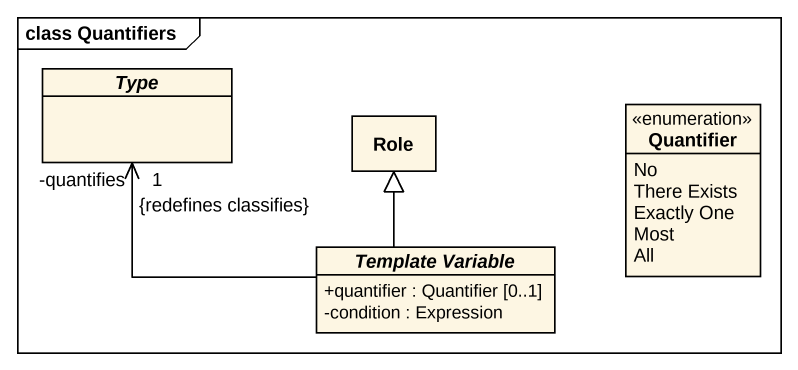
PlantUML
@startuml
mainframe class Quantifiers
hide circle
hide empty members
skinparam classAttributeIconSize 0
abstract class Type
class Role
enum Quantifier {
  No
  There Exists
  Exactly One
  Most
  All
}
abstract class "Template Variable" as Template_Variable {
  +quantifier : Quantifier [0..1]
  -condition : Expression
}
Template_Variable -left-> "{redefines classifies}\n-quantifies\n1" Type
Template_Variable -up-|> Role
@enduml
